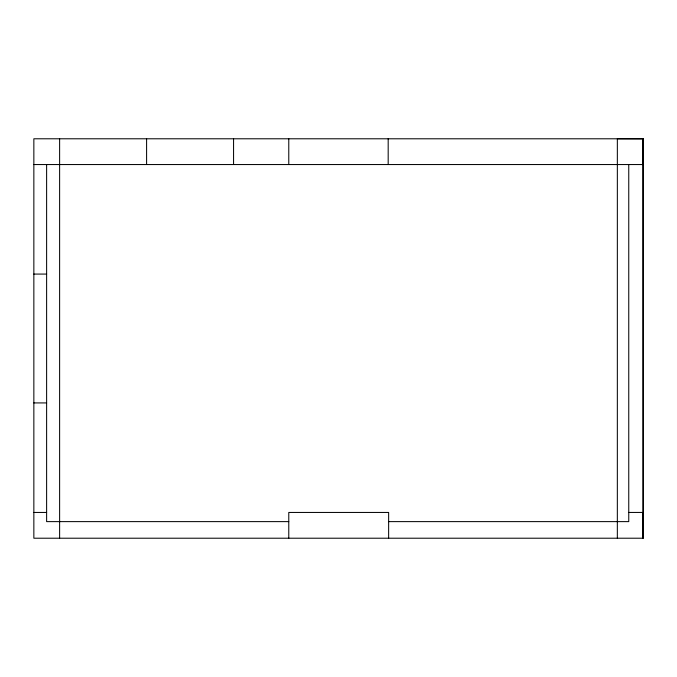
<?xml version="1.0" encoding="UTF-8"?>
<svg xmlns="http://www.w3.org/2000/svg" width="677" height="677" viewBox="0 0 677 677"><rect width="100%" height="100%" fill="white"/><g stroke="black" fill="none" stroke-linecap="round" stroke-linejoin="round"><path stroke-width="1.02" d="M617.339 538.215L617.348 138.785L643.099 138.827L643.15 538.215L33.85 538.215L33.85 138.785L643.116 138.793L643.108 164.562M33.85 164.553L643.048 164.545M33.85 274.075L46.62 274.075M33.85 402.925L46.62 402.925M33.85 512.447L46.62 512.447M628.755 512.447L643.15 512.438L643.04 138.777M288.774 521.62L46.62 521.62L46.62 164.553M388.64 521.62L628.755 521.62L628.755 164.553M388.64 538.215L388.64 512.447L288.774 512.447L288.774 538.215M388.183 138.785L388.183 164.553M288.774 138.785L288.774 164.553M233.565 138.785L233.565 164.553M146.596 138.785L146.596 164.553M59.618 138.785L59.618 538.215M643.15 512.438L643.133 538.223L643.108 512.447"/></g></svg>
